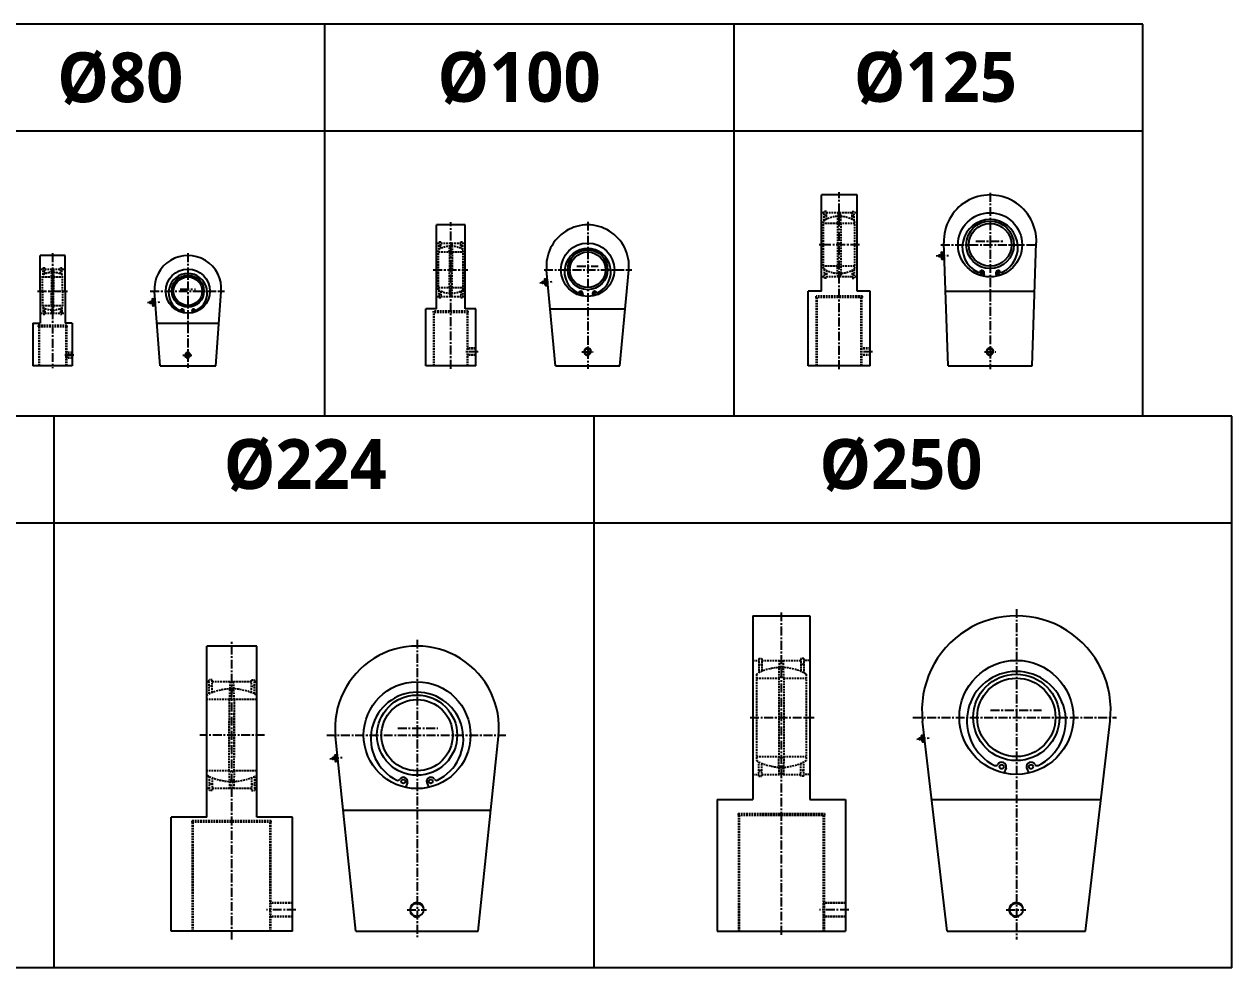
# Model space of a CAD drawing. Extents: x -1 to 3375, y 0 to 1547.
# Drawn here: x 1680 to 3375, y 0 to 1324 of the extents above; entities that cross this region are included whole.
import ezdxf

# ---------------------------------------------------------------- set-up
doc = ezdxf.new("R2010")
doc.units = 0
doc.header["$LTSCALE"] = 5
doc.header["$MEASUREMENT"] = 0
doc.linetypes.add('CENTERX2', pattern=[4, 2.5, -0.5, 0.5, -0.5])
doc.linetypes.add('HIDDENX2', pattern=[0.75, 0.5, -0.25])
doc.layers.get('0').update_dxf_attribs({"linetype": 'CONTINUOUS'})
for name, color, linetype in [('CEN', 1, 'CENTERX2'), ('HID', 2, 'HIDDENX2'), ('ML', 3, 'CONTINUOUS')]:
    doc.layers.add(name, color=color, linetype=linetype)
doc.styles.add('문자', font='romans.shx')

msp = doc.modelspace()

# ---------------------------------------------------------------- linework, layer by layer
for p, q in [((3250, 1324), (-1.2, 1324)), ((2102, 774), (2102, 1324)), ((2676, 1324), (2676, 774)), ((3250, 774), (3250, 1324)), ((3250, 1174), (0, 1174)), ((3375.1, 774), (0, 774)), ((1722, 0), (1722, 774)), ((2479.7, 0), (2479.7, 774)), ((3375.1, 0), (3375.1, 774)), ((3375.1, 624), (-0.3, 624)), ((3375.1, 0), (0, 0))]:
    msp.add_line(p, q)
for centre, radius, start, end in [((2470.8, 864.4), 5, 17.0206, 292.0666), ((3035.7, 864.4), 5, 17.0206, 292.0666), ((1909.6, 859.4), 4, 20.1536, 289.208), ((2231.3, 81.4), 10, 17.3753, 289.8518), ((3072.6, 81.4), 10, 17.3753, 289.8518)]:
    msp.add_arc(centre, radius, start, end)
at = {"layer": 'CEN'}
for p, q in [((2823.9, 840), (2823.9, 1088.1)), ((3035.7, 1087.4), (3035.7, 839.9)), ((2278.7, 840.5), (2278.7, 1046.2)), ((2470.8, 1046.8), (2470.8, 840.2)), ((3015.9, 1019.4), (3054, 1019.4)), ((1719.6, 1002.6), (1719.6, 841.2)), ((1909.6, 1002.8), (1909.7, 841.7)), ((2852.3, 1014.4), (2795.8, 1014.4)), ((2966.7, 1014.4), (3101.9, 1014.4)), ((2455.6, 984.4), (2485.6, 984.4)), ((2960.2, 998.9), (2977.5, 999.5)), ((2254.1, 979.4), (2302.6, 979.4)), ((2409.5, 979.4), (2532.7, 979.4)), ((1898.7, 952.4), (1920.2, 952.4)), ((2403.5, 961.3), (2420.8, 962.8)), ((1698.5, 949.4), (1740.6, 949.4)), ((1852.7, 933.3), (1870, 934.3)), ((1856.7, 949.4), (1961.1, 949.4)), ((1749.5, 859.4), (1737, 859.4)), ((1902.6, 859.4), (1916.6, 859.4)), ((2317.1, 864.4), (2299.6, 864.4)), ((2462.8, 864.4), (2478.7, 864.4)), ((2870.7, 864.4), (2853.3, 864.4)), ((3027.7, 864.4), (3043.6, 864.4)), ((2742.6, 498.7), (2742.6, 44.2)), ((3072.6, 503.4), (3072.6, 39.6)), ((2231.3, 460.4), (2231.3, 41.2)), ((1971.2, 39.8), (1971.2, 457.4)), ((3036.5, 361.4), (3107.9, 361.4)), ((2698.7, 351.4), (2788.9, 351.4)), ((2927.5, 351.4), (3213.3, 351.4)), ((2017, 326.4), (1926.3, 326.4)), ((2017, 326.4), (1926.3, 326.4)), ((2104.5, 326.4), (2355.8, 326.4)), ((2204.2, 336.4), (2260.4, 336.4)), ((2932.7, 320.9), (2950, 322.7)), ((2109, 293.4), (2126.2, 295.3)), ((2061.2, 81.4), (2020, 81.4)), ((2217.2, 81.4), (2244.7, 81.4)), ((2837.6, 81.4), (2796.4, 81.4)), ((2837.6, 81.4), (2796.4, 81.4)), ((3058.4, 81.4), (3085.9, 81.4))]:
    msp.add_line(p, q, dxfattribs=at)
at = {"layer": 'HID'}
for p, q in [((2802.7, 1059.4), (2798.9, 1059.4)), ((2802.7, 1048.3), (2802.7, 1061.1)), ((2805.9, 1061.1), (2802.7, 1061.1)), ((2805.9, 1055.6), (2802.7, 1055.6)), ((2805.9, 1050.1), (2805.9, 1061.1)), ((2841.9, 1059.4), (2805.9, 1059.4)), ((2821.9, 1059.4), (2821.4, 1044.4)), ((2826.4, 1044.4), (2825.9, 1059.4)), ((2841.9, 1050.1), (2841.9, 1061.1)), ((2841.9, 1061.1), (2845.1, 1061.1)), ((2841.9, 1055.6), (2845.1, 1055.6)), ((2845.1, 1048.3), (2845.1, 1061.1)), ((2848.9, 1059.4), (2845.1, 1059.4)), ((2801.9, 981), (2801.9, 1047.8)), ((2821.4, 1044.4), (2801.9, 1044.4)), ((2821.4, 1044.4), (2821.4, 984.4)), ((2826.4, 1044.4), (2826.4, 984.4)), ((2845.9, 1044.4), (2826.4, 1044.4)), ((2845.9, 981), (2845.9, 1047.8)), ((2262, 1018.4), (2264.7, 1018.4)), ((2262, 1007.8), (2262, 1018.4)), ((2264.7, 1009.2), (2264.7, 1018.4)), ((2292.7, 1009.2), (2292.7, 1018.4)), ((2292.7, 1018.4), (2295.4, 1018.4)), ((2295.4, 1007.8), (2295.4, 1018.4)), ((2258.7, 1016.9), (2262, 1016.9)), ((2261.2, 951.4), (2261.2, 1007.3)), ((2261.2, 1004.4), (2276.7, 1004.4)), ((2262, 1013.4), (2264.7, 1013.4)), ((2264.7, 1016.9), (2292.7, 1016.9)), ((2276.7, 1004.4), (2277.2, 1016.9)), ((2276.7, 1004.4), (2276.7, 979.4)), ((2280.2, 1016.9), (2280.7, 1004.4)), ((2280.7, 1004.4), (2280.7, 979.4)), ((2280.7, 1004.4), (2296.2, 1004.4)), ((2292.7, 1013.4), (2295.4, 1013.4)), ((2295.4, 1016.9), (2298.7, 1016.9)), ((2296.2, 951.4), (2296.2, 1007.3)), ((2821.4, 984.4), (2801.9, 984.4)), ((2821.9, 969.4), (2821.4, 984.4)), ((2826.4, 984.4), (2825.9, 969.4)), ((2845.9, 984.4), (2826.4, 984.4)), ((1702.1, 980.4), (1706.4, 980.4)), ((1705.6, 949.4), (1705.6, 971.9)), ((1705.6, 969.4), (1718.1, 969.4)), ((1705.6, 969.4), (1718.1, 969.4)), ((1706.4, 972.3), (1706.4, 981.9)), ((1706.4, 981.9), (1708.6, 981.9)), ((1706.4, 981.9), (1708.6, 981.9)), ((1706.4, 977.5), (1708.6, 977.5)), ((1708.6, 973.5), (1708.6, 981.9)), ((1708.6, 980.4), (1730.6, 980.4)), ((1718.1, 969.4), (1718.6, 980.4)), ((1718.1, 969.4), (1718.1, 949.4)), ((1720.6, 980.4), (1721.1, 969.4)), ((1721.1, 969.4), (1721.1, 949.4)), ((1721.1, 969.4), (1733.6, 969.4)), ((1721.1, 969.4), (1733.6, 969.4)), ((1730.6, 973.5), (1730.6, 981.9)), ((1730.6, 981.9), (1732.8, 981.9)), ((1730.6, 981.9), (1732.8, 981.9)), ((1730.6, 977.5), (1732.8, 977.5)), ((1732.8, 972.3), (1732.8, 981.9)), ((1732.8, 980.4), (1737.1, 980.4)), ((1733.6, 949.4), (1733.6, 971.9)), ((2276.7, 954.4), (2276.7, 979.4)), ((2280.7, 954.4), (2280.7, 979.4)), ((2802.7, 969.4), (2798.9, 969.4)), ((2802.7, 980.4), (2802.7, 967.6)), ((2805.9, 973.1), (2802.7, 973.1)), ((2805.9, 967.6), (2802.7, 967.6)), ((2805.9, 978.6), (2805.9, 967.6)), ((2841.9, 969.4), (2805.9, 969.4)), ((2841.9, 978.6), (2841.9, 967.6)), ((2841.9, 973.1), (2845.1, 973.1)), ((2841.9, 967.6), (2845.1, 967.6)), ((2845.1, 980.4), (2845.1, 967.6)), ((2848.9, 969.4), (2845.1, 969.4)), ((2261.2, 954.4), (2276.7, 954.4)), ((2262, 950.9), (2262, 940.4)), ((2264.7, 949.5), (2264.7, 940.4)), ((2276.7, 954.4), (2277.2, 941.9)), ((2280.2, 941.9), (2280.7, 954.4)), ((2280.7, 954.4), (2296.2, 954.4)), ((2292.7, 949.5), (2292.7, 940.4)), ((2295.4, 950.9), (2295.4, 940.4)), ((1705.6, 949.4), (1705.6, 926.9)), ((1718.1, 929.4), (1718.1, 949.4)), ((1721.1, 929.4), (1721.1, 949.4)), ((1733.6, 949.4), (1733.6, 926.9)), ((2258.7, 941.9), (2262, 941.9)), ((2262, 945.4), (2264.7, 945.4)), ((2262, 940.4), (2264.7, 940.4)), ((2264.7, 941.9), (2292.7, 941.9)), ((2292.7, 945.4), (2295.4, 945.4)), ((2292.7, 940.4), (2295.4, 940.4)), ((2295.4, 941.9), (2298.7, 941.9)), ((2856.4, 942.4), (2791.4, 942.4)), ((2791.4, 940.4), (2791.4, 942.4)), ((2856.4, 940.4), (2791.4, 940.4)), ((2791.9, 844.4), (2791.9, 940.4)), ((2792.9, 844.4), (2792.9, 940.4)), ((2854.9, 844.4), (2854.9, 940.4)), ((2855.9, 844.4), (2855.9, 940.4)), ((2856.4, 940.4), (2856.4, 942.4)), ((1702.1, 918.4), (1706.4, 918.4)), ((1705.6, 929.4), (1718.1, 929.4)), ((1705.6, 929.4), (1718.1, 929.4)), ((1706.4, 926.4), (1706.4, 916.9)), ((1706.4, 921.2), (1708.6, 921.2)), ((1706.4, 916.9), (1708.6, 916.9)), ((1706.4, 916.9), (1708.6, 916.9)), ((1708.6, 925.3), (1708.6, 916.9)), ((1708.6, 918.4), (1730.6, 918.4)), ((1718.1, 929.4), (1718.6, 918.4)), ((1720.6, 918.4), (1721.1, 929.4)), ((1721.1, 929.4), (1733.6, 929.4)), ((1721.1, 929.4), (1733.6, 929.4)), ((1730.6, 925.3), (1730.6, 916.9)), ((1730.6, 921.2), (1732.8, 921.2)), ((1730.6, 916.9), (1732.8, 916.9)), ((1730.6, 916.9), (1732.8, 916.9)), ((1732.8, 926.4), (1732.8, 916.9)), ((1732.8, 918.4), (1737.1, 918.4)), ((2303.2, 921.4), (2254.2, 921.4)), ((2254.2, 919.4), (2254.2, 921.4)), ((2303.2, 919.4), (2254.2, 919.4)), ((2254.7, 844.4), (2254.7, 919.4)), ((2255.5, 844.4), (2255.5, 919.4)), ((2302, 844.4), (2302, 919.4)), ((2302.7, 844.4), (2302.7, 919.4)), ((2303.2, 919.4), (2303.2, 921.4)), ((1739.6, 901.4), (1699.6, 901.4)), ((1699.6, 901.4), (1699.6, 899.4)), ((1739.6, 899.4), (1699.6, 899.4)), ((1700.1, 899.4), (1700.1, 844.4)), ((1700.8, 899.4), (1700.8, 844.4)), ((1738.3, 899.4), (1738.3, 844.4)), ((1739.1, 899.4), (1739.1, 844.4)), ((1739.6, 901.4), (1739.6, 899.4)), ((2313.7, 869.4), (2302, 869.4)), ((2313.7, 868.6), (2302, 868.6)), ((2867.4, 869.4), (2855.6, 869.4)), ((2867.4, 868.6), (2855.6, 868.6)), ((1747.1, 863.4), (1738.3, 863.4)), ((1747.1, 862.6), (1738.3, 862.6)), ((1747.1, 856.1), (1738.3, 856.1)), ((1747.1, 855.4), (1738.3, 855.4)), ((2313.7, 860.1), (2302, 860.1)), ((2313.7, 859.4), (2302, 859.4)), ((2867.4, 860.1), (2855.6, 860.1)), ((2867.4, 859.4), (2855.6, 859.4)), ((2702.6, 431.4), (2710.9, 431.4)), ((2710.9, 433.9), (2710.9, 413.8)), ((2710.9, 433.9), (2715.1, 433.9)), ((2710.9, 425.8), (2715.1, 425.8)), ((2715.1, 433.9), (2715.1, 415.8)), ((2715.1, 431.4), (2770.1, 431.4)), ((2739.6, 431.4), (2739.1, 406.4)), ((2746.1, 406.4), (2745.6, 431.4)), ((2770.1, 433.9), (2770.1, 415.8)), ((2774.3, 433.9), (2770.1, 433.9)), ((2774.3, 425.8), (2770.1, 425.8)), ((2774.3, 433.9), (2774.3, 413.8)), ((2782.6, 431.4), (2774.3, 431.4)), ((2707.6, 412), (2707.6, 290.8)), ((2777.6, 412), (2777.6, 290.8)), ((1939.5, 401.4), (1936.2, 401.4)), ((1943.7, 403.9), (1939.5, 403.9)), ((1939.5, 384.4), (1939.5, 403.9)), ((1943.7, 395.4), (1939.5, 395.4)), ((1943.7, 386.2), (1943.7, 403.9)), ((1998.7, 401.4), (1943.7, 401.4)), ((1968.7, 401.4), (1967.7, 376.4)), ((1974.7, 376.4), (1973.7, 401.4)), ((1998.7, 386.2), (1998.7, 403.9)), ((1998.7, 403.9), (2002.9, 403.9)), ((1998.7, 395.4), (2002.9, 395.4)), ((2002.9, 384.4), (2002.9, 403.9)), ((2006.2, 401.4), (2002.9, 401.4)), ((2002.9, 401.4), (2006.2, 401.4)), ((2707.6, 406.4), (2739.1, 406.4)), ((2739.1, 406.4), (2739.1, 296.4)), ((2746.1, 406.4), (2746.1, 296.4)), ((2746.1, 406.4), (2777.6, 406.4)), ((1967.7, 376.4), (1936.2, 376.4)), ((1967.7, 376.4), (1967.7, 306.4)), ((2006.2, 376.4), (1974.7, 376.4)), ((1974.7, 376.4), (1974.7, 295)), ((1974.7, 276.4), (1974.7, 357.8)), ((1967.7, 276.4), (1967.7, 346.5)), ((2707.6, 296.4), (2739.1, 296.4)), ((2710.9, 268.9), (2710.9, 289)), ((2739.6, 271.4), (2739.1, 296.4)), ((2746.1, 296.4), (2745.6, 271.4)), ((2746.1, 296.4), (2777.6, 296.4)), ((2774.3, 268.9), (2774.3, 289)), ((1967.7, 276.4), (1936.2, 276.4)), ((1968.7, 251.4), (1967.7, 276.4)), ((1974.7, 276.4), (1973.7, 251.4)), ((2006.2, 276.4), (1974.7, 276.4)), ((2702.6, 271.4), (2710.9, 271.4)), ((2710.9, 277), (2715.1, 277)), ((2715.1, 268.9), (2715.1, 287.1)), ((2715.1, 271.4), (2770.1, 271.4)), ((2770.1, 268.9), (2770.1, 287.1)), ((2774.3, 277), (2770.1, 277)), ((2782.6, 271.4), (2774.3, 271.4)), ((1939.5, 268.5), (1939.5, 248.9)), ((1943.7, 257.5), (1939.5, 257.5)), ((1943.7, 266.7), (1943.7, 248.9)), ((1998.7, 266.7), (1998.7, 248.9)), ((1998.7, 257.5), (2002.9, 257.5)), ((2002.9, 268.5), (2002.9, 248.9)), ((2710.9, 268.9), (2715.1, 268.9)), ((2774.3, 268.9), (2770.1, 268.9)), ((1939.5, 251.4), (1936.2, 251.4)), ((1943.7, 248.9), (1939.5, 248.9)), ((1998.7, 251.4), (1943.7, 251.4)), ((1998.7, 248.9), (2002.9, 248.9)), ((2006.2, 251.4), (2002.9, 251.4)), ((2002.9, 251.4), (2006.2, 251.4)), ((2026.7, 206.4), (1915.7, 206.4)), ((1915.7, 204.4), (1915.7, 206.4)), ((2026.7, 204.4), (1915.7, 204.4)), ((1916.2, 51.4), (1916.2, 204.4)), ((1917.2, 51.4), (1917.2, 204.4)), ((2025.2, 51.4), (2025.2, 204.4)), ((2026.2, 51.4), (2026.2, 204.4)), ((2026.7, 204.4), (2026.7, 206.4)), ((2682.1, 216.4), (2803.1, 216.4)), ((2682.1, 216.4), (2682.1, 214.4)), ((2682.1, 214.4), (2803.1, 214.4)), ((2682.6, 214.4), (2682.6, 51.4)), ((2683.6, 214.4), (2683.6, 51.4)), ((2801.6, 214.4), (2801.6, 51.4)), ((2802.6, 214.4), (2802.6, 51.4)), ((2803.1, 216.4), (2803.1, 214.4)), ((2056.2, 91.4), (2025.2, 91.4)), ((2056.2, 90.7), (2025.2, 90.7)), ((2832.6, 91.4), (2801.6, 91.4)), ((2832.6, 91.4), (2801.6, 91.4)), ((2832.6, 90.7), (2801.6, 90.7)), ((2832.6, 90.7), (2801.6, 90.7)), ((2056.2, 72.2), (2025.2, 72.2)), ((2056.2, 71.4), (2025.2, 71.4)), ((2832.6, 72.2), (2801.6, 72.2)), ((2832.6, 72.2), (2801.6, 72.2)), ((2832.6, 71.4), (2801.6, 71.4)), ((2832.6, 71.4), (2801.6, 71.4))]:
    msp.add_line(p, q, dxfattribs=at)
for centre, radius, start, end in [((2823.9, 1014.4), 40, 56.633, 123.367), ((2823.9, 1050.3), 4.58, 61.7482, 118.2518), ((2823.9, 1058.3), 4.58, 241.7482, 298.2518), ((2823.9, 1062.1), 3.41, 234.0773, 305.9227), ((2823.9, 1041.4), 3.85, 49.4443, 130.5557), ((2278.7, 979.4), 33, 57.9741, 122.0259), ((2278.7, 1001.6), 3.39, 53.8699, 126.1301), ((2278.7, 1010.1), 2.79, 52.9485, 127.0515), ((2278.7, 1014.5), 2.79, 232.9485, 307.0515), ((2278.7, 1018.8), 2.46, 232.5082, 307.4918), ((2823.9, 987.3), 3.85, 229.4443, 310.5557), ((1719.6, 949.4), 26.5, 58.1092, 121.8908), ((1719.6, 967.2), 2.62, 55.0593, 124.9407), ((1719.6, 973.8), 2.4, 59.7896, 120.2104), ((1719.6, 978.4), 2.82, 244.7305, 295.2695), ((1719.6, 981.3), 1.4, 224.4096, 315.5904), ((2823.9, 1014.4), 40, 236.633, 303.367), ((2823.9, 970.4), 4.58, 61.7482, 118.2518), ((2823.9, 978.5), 4.58, 241.7482, 298.2518), ((2823.9, 966.6), 3.41, 54.0773, 125.9227), ((2278.7, 979.4), 33, 237.9741, 302.0259), ((2278.7, 957.1), 3.39, 233.8699, 306.1301), ((2278.7, 944.2), 2.79, 52.9485, 127.0515), ((2278.7, 948.6), 2.79, 232.9485, 307.0515), ((2278.7, 939.9), 2.46, 52.5082, 127.4918), ((1719.6, 949.4), 26.5, 238.1092, 301.8908), ((1719.6, 931.5), 2.62, 235.0593, 304.9407), ((1719.6, 920.3), 2.82, 64.7305, 115.2695), ((1719.6, 925), 2.4, 239.7896, 300.2104), ((1719.6, 917.4), 1.4, 44.4096, 135.5904), ((2742.6, 434.7), 4.44, 227.4506, 312.5494), ((2742.6, 351.4), 70, 60, 120), ((2742.6, 402.8), 5.04, 45.9991, 134.0009), ((2742.6, 418), 4.66, 46.5568, 133.4432), ((2742.6, 424.7), 4.66, 226.5568, 313.4432), ((1971.2, 316.9), 74.5, 61.989, 118.011), ((1971.2, 389), 3.76, 39.4908, 140.5092), ((1971.2, 393.8), 3.76, 219.4908, 320.5092), ((1971.2, 403.2), 3.04, 214.6312, 325.3688), ((1971.2, 372.5), 5.23, 47.959, 132.041), ((2742.6, 351.4), 70, 240, 300), ((2742.6, 300), 5.04, 225.9991, 314.0009), ((1971.2, 280.3), 5.23, 227.959, 312.041), ((2742.6, 278.1), 4.66, 46.5568, 133.4432), ((2742.6, 284.9), 4.66, 226.5568, 313.4432), ((2742.6, 268.2), 4.44, 47.4506, 132.5494), ((1971.2, 335.9), 74.5, 241.989, 298.011), ((1971.2, 259.1), 3.76, 39.4908, 140.5092), ((1971.2, 263.9), 3.76, 219.4908, 320.5092), ((1971.2, 249.7), 3.04, 34.6312, 145.3688)]:
    msp.add_arc(centre, radius, start, end, dxfattribs=at)
at = {"layer": 'ML'}
for p, q in [((2798.9, 949.4), (2798.9, 1084.4)), ((2848.9, 1084.4), (2798.9, 1084.4)), ((2848.9, 949.4), (2848.9, 1084.4)), ((2258.7, 924.4), (2258.7, 1042.4)), ((2298.7, 1042.4), (2258.7, 1042.4)), ((2298.7, 924.4), (2298.7, 1042.4)), ((2967, 1002.7), (2967.3, 995.5)), ((2967.8, 1004), (2971.1, 1004.1)), ((2967.9, 1001.6), (2971.2, 1001.7)), ((2976.7, 844.4), (2970.7, 1017.1)), ((3094.7, 844.4), (3100.6, 1017.1)), ((1702.1, 949.4), (1702.1, 999.4)), ((1737.1, 999.4), (1702.1, 999.4)), ((1737.1, 949.4), (1737.1, 999.4)), ((2968, 996.8), (2971.4, 996.9)), ((2968.1, 994.4), (2971.5, 994.5)), ((2410.8, 966.7), (2414.2, 967)), ((2425.8, 844.4), (2413, 978.9)), ((2515.8, 844.4), (2528.5, 978.9)), ((3027.6, 973.9), (3026.1, 970.4)), ((3043.8, 973.9), (3045.2, 970.4)), ((2410.1, 965.5), (2410.8, 958.3)), ((2411, 964.3), (2414.4, 964.6)), ((2411.4, 959.6), (2414.9, 959.9)), ((2411.7, 957.2), (2415.1, 957.5)), ((1702.1, 949.4), (1702.1, 904.4)), ((1737.1, 949.4), (1737.1, 904.4)), ((1859.4, 937.3), (1859.8, 930.1)), ((1860.2, 938.5), (1863.5, 938.7)), ((1860.3, 936.1), (1863.7, 936.3)), ((1870.6, 844.4), (1862.7, 948.8)), ((1948.6, 844.4), (1956.4, 948.8)), ((2464, 945.5), (2462.9, 942.9)), ((2477.6, 945.5), (2478.6, 942.9)), ((2780.4, 844.4), (2780.4, 949.4)), ((2798.9, 949.4), (2780.4, 949.4)), ((2867.4, 949.4), (2848.9, 949.4)), ((2867.4, 844.4), (2867.4, 949.4)), ((2973, 949.4), (3098.4, 949.4)), ((1860.6, 931.3), (1864, 931.5)), ((1860.7, 928.9), (1864.1, 929.1)), ((1903.9, 921.3), (1903.1, 919.2)), ((1915.2, 921.3), (1916.1, 919.2)), ((2243.7, 844.4), (2243.7, 924.4)), ((2258.7, 924.4), (2243.7, 924.4)), ((2313.7, 924.4), (2298.7, 924.4)), ((2313.7, 844.4), (2313.7, 924.4)), ((2418.2, 924.4), (2523.4, 924.4)), ((1692.1, 904.4), (1692.1, 844.4)), ((1692.1, 904.4), (1702.1, 904.4)), ((1747.1, 904.4), (1737.1, 904.4)), ((1747.1, 904.4), (1747.1, 844.4)), ((1866.1, 904.4), (1953.1, 904.4)), ((1747.1, 863.4), (1747.1, 855.4)), ((1747.1, 844.4), (1692.1, 844.4)), ((1870.6, 844.4), (1948.6, 844.4)), ((2313.7, 844.4), (2243.7, 844.4)), ((2425.8, 844.4), (2515.8, 844.4)), ((2867.4, 844.4), (2780.4, 844.4)), ((2976.7, 844.4), (3094.7, 844.4)), ((2702.6, 493.9), (2702.6, 236.4)), ((2702.6, 493.9), (2782.6, 493.9)), ((2782.6, 493.9), (2782.6, 236.4)), ((2006.2, 451.4), (1936.2, 451.4)), ((1936.2, 211.4), (1936.2, 451.4)), ((2006.2, 211.4), (2006.2, 451.4)), ((2975.6, 51.4), (2941, 346)), ((3169.6, 51.4), (3204.2, 346)), ((2145.3, 51.4), (2116.9, 324.5)), ((2317.3, 51.4), (2345.7, 324.5)), ((2939.2, 325.2), (2940, 318)), ((2939.9, 326.5), (2943.2, 326.8)), ((2940.1, 324.1), (2943.4, 324.4)), ((2940.7, 319.3), (2944.1, 319.7)), ((2940.9, 316.9), (2944.3, 317.3)), ((2115.5, 297.7), (2116.2, 290.6)), ((2116.1, 299), (2119.5, 299.4)), ((2116.4, 296.6), (2119.7, 297)), ((2116.9, 291.8), (2120.3, 292.2)), ((2117.2, 289.4), (2120.6, 289.8)), ((3058.1, 280.5), (3055.2, 273.3)), ((3087, 280.5), (3090, 273.3)), ((2217.8, 260), (2215, 253.2)), ((2244.9, 260), (2247.6, 253.2)), ((2127.6, 221.4), (2335, 221.4)), ((2652.6, 236.4), (2652.6, 51.4)), ((2652.6, 236.4), (2702.6, 236.4)), ((2782.6, 236.4), (2832.6, 236.4)), ((2832.6, 236.4), (2832.6, 51.4)), ((2953.8, 236.4), (3191.3, 236.4)), ((1886.2, 51.4), (1886.2, 211.4)), ((1936.2, 211.4), (1886.2, 211.4)), ((2056.2, 211.4), (2006.2, 211.4)), ((2056.2, 51.4), (2056.2, 211.4)), ((2056.2, 51.4), (1886.2, 51.4)), ((2145.3, 51.4), (2317.3, 51.4)), ((2652.6, 51.4), (2832.6, 51.4)), ((2975.6, 51.4), (3169.6, 51.4))]:
    msp.add_line(p, q, dxfattribs=at)
for points in [[(2965.3, 999.6), (2965.3, 999.6), (2965.3, 999.6), (2965.4, 999.6), (2965.5, 999.6), (2965.6, 999.5), (2965.6, 999.5), (2965.7, 999.6), (2965.8, 999.6), (2965.9, 999.6), (2966, 999.6), (2966, 999.7), (2966.1, 999.8), (2966.2, 999.8), (2966.3, 999.9), (2966.3, 1000), (2966.4, 1000.1), (2966.5, 1000.1), (2966.6, 1000.2), (2966.6, 1000.3), (2966.7, 1000.5), (2966.8, 1000.7), (2966.9, 1000.9), (2967, 1001.2), (2967.1, 1001.5)], [(2967.2, 996.7), (2967.1, 997.1), (2967, 997.3), (2966.9, 997.6), (2966.8, 997.7), (2966.7, 997.9), (2966.6, 998), (2966.5, 998.1), (2966.5, 998.1), (2966.4, 998.2), (2966.3, 998.3), (2966.2, 998.3), (2966.2, 998.4), (2966.1, 998.5), (2966, 998.5), (2965.9, 998.5), (2965.9, 998.6), (2965.8, 998.6), (2965.7, 998.6), (2965.6, 998.6), (2965.5, 998.6), (2965.4, 998.6), (2965.4, 998.5), (2965.3, 998.5), (2965.3, 998.5)], [(2408.5, 962.2), (2408.6, 962.2), (2408.6, 962.2), (2408.7, 962.2), (2408.8, 962.2), (2408.8, 962.2), (2408.9, 962.2), (2409, 962.2), (2409.1, 962.2), (2409.2, 962.3), (2409.2, 962.3), (2409.3, 962.4), (2409.4, 962.4), (2409.4, 962.5), (2409.5, 962.6), (2409.6, 962.7), (2409.6, 962.8), (2409.7, 962.8), (2409.8, 962.9), (2409.9, 963.1), (2409.9, 963.2), (2410, 963.4), (2410.1, 963.6), (2410.2, 963.9), (2410.2, 964.3)], [(2410.6, 959.5), (2410.5, 959.8), (2410.4, 960.1), (2410.3, 960.3), (2410.2, 960.5), (2410.1, 960.6), (2410, 960.7), (2409.9, 960.8), (2409.8, 960.8), (2409.7, 960.9), (2409.7, 961), (2409.6, 961), (2409.5, 961.1), (2409.4, 961.1), (2409.3, 961.2), (2409.3, 961.2), (2409.2, 961.2), (2409.1, 961.2), (2409, 961.2), (2408.9, 961.2), (2408.8, 961.2), (2408.8, 961.2), (2408.7, 961.2), (2408.7, 961.2), (2408.6, 961.2)], [(1857.8, 934.1), (1857.8, 934.1), (1857.8, 934.1), (1857.9, 934.1), (1858, 934.1), (1858, 934.1), (1858.1, 934.1), (1858.2, 934.1), (1858.3, 934.1), (1858.4, 934.1), (1858.5, 934.2), (1858.5, 934.2), (1858.6, 934.3), (1858.7, 934.4), (1858.7, 934.4), (1858.8, 934.5), (1858.9, 934.6), (1859, 934.7), (1859, 934.8), (1859.1, 934.9), (1859.2, 935.1), (1859.3, 935.2), (1859.3, 935.5), (1859.4, 935.7), (1859.5, 936.1)], [(1859.8, 931.3), (1859.6, 931.6), (1859.5, 931.9), (1859.4, 932.1), (1859.3, 932.3), (1859.2, 932.4), (1859.2, 932.5), (1859.1, 932.6), (1859, 932.7), (1858.9, 932.8), (1858.8, 932.8), (1858.7, 932.9), (1858.7, 932.9), (1858.6, 933), (1858.5, 933), (1858.4, 933.1), (1858.4, 933.1), (1858.3, 933.1), (1858.2, 933.1), (1858.1, 933.1), (1858, 933.1), (1858, 933.1), (1857.9, 933.1), (1857.9, 933.1), (1857.8, 933.1)], [(2937.7, 321.9), (2937.7, 321.9), (2937.8, 321.9), (2937.8, 321.9), (2937.9, 321.9), (2938, 321.9), (2938.1, 321.9), (2938.2, 321.9), (2938.2, 321.9), (2938.3, 322), (2938.4, 322), (2938.5, 322.1), (2938.5, 322.2), (2938.6, 322.2), (2938.7, 322.3), (2938.7, 322.4), (2938.8, 322.5), (2938.9, 322.6), (2938.9, 322.7), (2939, 322.8), (2939.1, 322.9), (2939.2, 323.1), (2939.2, 323.4), (2939.3, 323.6), (2939.3, 324)], [(2939.9, 319.2), (2939.7, 319.5), (2939.6, 319.8), (2939.5, 320), (2939.4, 320.2), (2939.3, 320.3), (2939.2, 320.4), (2939.1, 320.5), (2939, 320.6), (2938.9, 320.6), (2938.8, 320.7), (2938.8, 320.8), (2938.7, 320.8), (2938.6, 320.9), (2938.5, 320.9), (2938.4, 320.9), (2938.4, 320.9), (2938.3, 320.9), (2938.2, 320.9), (2938.1, 320.9), (2938, 320.9), (2938, 320.9), (2937.9, 320.9), (2937.9, 320.9), (2937.8, 320.9)], [(2114, 294.5), (2114, 294.5), (2114, 294.5), (2114.1, 294.4), (2114.2, 294.4), (2114.3, 294.4), (2114.3, 294.4), (2114.4, 294.5), (2114.5, 294.5), (2114.6, 294.5), (2114.7, 294.6), (2114.7, 294.6), (2114.8, 294.7), (2114.9, 294.8), (2114.9, 294.8), (2115, 294.9), (2115.1, 295), (2115.1, 295.1), (2115.2, 295.2), (2115.3, 295.3), (2115.3, 295.5), (2115.4, 295.6), (2115.5, 295.9), (2115.5, 296.2), (2115.6, 296.5)], [(2116.1, 291.7), (2116, 292.1), (2115.9, 292.3), (2115.8, 292.6), (2115.6, 292.7), (2115.5, 292.9), (2115.4, 292.9), (2115.4, 293), (2115.3, 293.1), (2115.2, 293.2), (2115.1, 293.2), (2115, 293.3), (2114.9, 293.3), (2114.9, 293.4), (2114.8, 293.4), (2114.7, 293.5), (2114.6, 293.5), (2114.5, 293.5), (2114.4, 293.5), (2114.4, 293.5), (2114.3, 293.5), (2114.2, 293.4), (2114.2, 293.4), (2114.1, 293.4), (2114.1, 293.4)]]:
    msp.add_lwpolyline(points, dxfattribs=at)
for points in [[(2965.4, 999), (2965.4, 999.1), (2965.4, 999.2), (2965.4, 999.2), (2965.4, 999.3), (2965.4, 999.4), (2965.3, 999.4), (2965.3, 999.5), (2965.3, 999.6), (2965.3, 999.6), (2965.2, 999.7), (2965.2, 999.8), (2965.1, 999.8), (2965.1, 999.9), (2965, 999.9), (2965, 1000), (2964.9, 1000), (2964.9, 1000), (2964.8, 1000), (2964.8, 1000.1), (2964.7, 1000.1), (2964.7, 1000.1), (2964.6, 1000.1), (2964.5, 1000.1), (2964.5, 1000.1), (2964.4, 1000.1), (2964.3, 1000), (2964.2, 1000), (2964.2, 1000), (2964.1, 1000), (2964, 999.9), (2963.9, 999.9), (2963.8, 999.8), (2963.8, 999.8), (2963.7, 999.7), (2963.7, 999.7), (2963.6, 999.6), (2963.5, 999.6), (2963.5, 999.5), (2963.4, 999.5), (2963.4, 999.4), (2963.4, 999.4), (2963.3, 999.3), (2963.3, 999.3), (2963.3, 999.2), (2963.2, 999.2), (2963.2, 999.1), (2963.2, 999), (2963.2, 999), (2963.2, 998.9), (2963.2, 998.9), (2963.3, 998.8), (2963.3, 998.8), (2963.3, 998.7), (2963.3, 998.7), (2963.4, 998.6), (2963.4, 998.6), (2963.5, 998.5), (2963.5, 998.5), (2963.6, 998.4), (2963.6, 998.4), (2963.7, 998.3), (2963.8, 998.3), (2963.8, 998.2), (2963.9, 998.2), (2964, 998.2), (2964.1, 998.1), (2964.1, 998.1), (2964.2, 998.1), (2964.3, 998), (2964.4, 998), (2964.5, 998), (2964.5, 998), (2964.6, 998), (2964.7, 998), (2964.7, 998), (2964.8, 998), (2964.9, 998), (2964.9, 998.1), (2965, 998.1), (2965, 998.1), (2965.1, 998.2), (2965.1, 998.2), (2965.1, 998.3), (2965.2, 998.3), (2965.2, 998.4), (2965.3, 998.4), (2965.3, 998.5), (2965.3, 998.5), (2965.3, 998.6), (2965.4, 998.7), (2965.4, 998.7), (2965.4, 998.8), (2965.4, 998.9), (2965.4, 998.9), (2965.4, 999)], [(2408.7, 961.7), (2408.7, 961.8), (2408.7, 961.8), (2408.7, 961.9), (2408.7, 962), (2408.6, 962), (2408.6, 962.1), (2408.6, 962.2), (2408.6, 962.2), (2408.5, 962.3), (2408.5, 962.3), (2408.4, 962.4), (2408.4, 962.4), (2408.3, 962.5), (2408.3, 962.5), (2408.3, 962.6), (2408.2, 962.6), (2408.1, 962.6), (2408.1, 962.7), (2408, 962.7), (2408, 962.7), (2407.9, 962.7), (2407.9, 962.7), (2407.8, 962.7), (2407.7, 962.7), (2407.6, 962.7), (2407.6, 962.6), (2407.5, 962.6), (2407.4, 962.6), (2407.3, 962.5), (2407.3, 962.5), (2407.2, 962.4), (2407.1, 962.4), (2407, 962.3), (2407, 962.3), (2406.9, 962.2), (2406.9, 962.2), (2406.8, 962.1), (2406.8, 962.1), (2406.7, 962), (2406.7, 962), (2406.7, 961.9), (2406.6, 961.8), (2406.6, 961.8), (2406.6, 961.7), (2406.5, 961.7), (2406.5, 961.6), (2406.5, 961.6), (2406.5, 961.5), (2406.5, 961.5), (2406.6, 961.4), (2406.6, 961.4), (2406.6, 961.3), (2406.6, 961.3), (2406.7, 961.2), (2406.7, 961.2), (2406.8, 961.1), (2406.8, 961.1), (2406.9, 961), (2406.9, 961), (2407, 960.9), (2407, 960.9), (2407.1, 960.8), (2407.2, 960.8), (2407.3, 960.8), (2407.3, 960.7), (2407.4, 960.7), (2407.5, 960.7), (2407.6, 960.6), (2407.7, 960.6), (2407.8, 960.6), (2407.8, 960.6), (2407.9, 960.6), (2408, 960.6), (2408, 960.6), (2408.1, 960.6), (2408.2, 960.6), (2408.2, 960.7), (2408.3, 960.7), (2408.3, 960.7), (2408.4, 960.7), (2408.4, 960.8), (2408.5, 960.8), (2408.5, 960.9), (2408.5, 960.9), (2408.6, 961), (2408.6, 961.1), (2408.6, 961.1), (2408.7, 961.2), (2408.7, 961.3), (2408.7, 961.3), (2408.7, 961.4), (2408.7, 961.4), (2408.7, 961.5), (2408.7, 961.6), (2408.7, 961.6)], [(1857.9, 933.6), (1857.9, 933.6), (1857.9, 933.7), (1857.9, 933.8), (1857.9, 933.8), (1857.9, 933.9), (1857.8, 934), (1857.8, 934), (1857.8, 934.1), (1857.7, 934.2), (1857.7, 934.2), (1857.7, 934.3), (1857.6, 934.3), (1857.6, 934.4), (1857.5, 934.4), (1857.5, 934.5), (1857.4, 934.5), (1857.4, 934.5), (1857.3, 934.6), (1857.3, 934.6), (1857.2, 934.6), (1857.2, 934.6), (1857.1, 934.6), (1857, 934.6), (1857, 934.6), (1856.9, 934.6), (1856.8, 934.6), (1856.7, 934.5), (1856.6, 934.5), (1856.6, 934.5), (1856.5, 934.4), (1856.4, 934.4), (1856.3, 934.3), (1856.3, 934.3), (1856.2, 934.2), (1856.1, 934.2), (1856.1, 934.1), (1856, 934.1), (1856, 934), (1855.9, 934), (1855.9, 933.9), (1855.9, 933.9), (1855.8, 933.8), (1855.8, 933.7), (1855.8, 933.7), (1855.7, 933.6), (1855.7, 933.6), (1855.7, 933.5), (1855.7, 933.5), (1855.7, 933.4), (1855.7, 933.4), (1855.8, 933.3), (1855.8, 933.3), (1855.8, 933.2), (1855.9, 933.2), (1855.9, 933.1), (1855.9, 933.1), (1856, 933), (1856, 933), (1856.1, 932.9), (1856.2, 932.9), (1856.2, 932.8), (1856.3, 932.8), (1856.3, 932.7), (1856.4, 932.7), (1856.5, 932.7), (1856.6, 932.6), (1856.7, 932.6), (1856.7, 932.6), (1856.8, 932.6), (1856.9, 932.5), (1857, 932.5), (1857.1, 932.5), (1857.1, 932.5), (1857.2, 932.5), (1857.3, 932.5), (1857.3, 932.5), (1857.4, 932.6), (1857.4, 932.6), (1857.5, 932.6), (1857.5, 932.6), (1857.6, 932.7), (1857.6, 932.7), (1857.7, 932.8), (1857.7, 932.8), (1857.7, 932.9), (1857.8, 933), (1857.8, 933), (1857.8, 933.1), (1857.9, 933.1), (1857.9, 933.2), (1857.9, 933.3), (1857.9, 933.3), (1857.9, 933.4), (1857.9, 933.4), (1857.9, 933.5)], [(2937.9, 321.4), (2937.9, 321.5), (2937.9, 321.5), (2937.9, 321.6), (2937.8, 321.7), (2937.8, 321.7), (2937.8, 321.8), (2937.8, 321.8), (2937.7, 321.9), (2937.7, 322), (2937.6, 322), (2937.6, 322.1), (2937.6, 322.1), (2937.5, 322.2), (2937.5, 322.2), (2937.4, 322.3), (2937.4, 322.3), (2937.3, 322.3), (2937.2, 322.3), (2937.2, 322.4), (2937.1, 322.4), (2937.1, 322.4), (2937, 322.4), (2936.9, 322.4), (2936.9, 322.4), (2936.8, 322.3), (2936.7, 322.3), (2936.6, 322.3), (2936.6, 322.2), (2936.5, 322.2), (2936.4, 322.2), (2936.3, 322.1), (2936.3, 322.1), (2936.2, 322), (2936.1, 322), (2936.1, 321.9), (2936, 321.9), (2936, 321.8), (2935.9, 321.7), (2935.9, 321.7), (2935.9, 321.6), (2935.8, 321.6), (2935.8, 321.5), (2935.8, 321.4), (2935.7, 321.4), (2935.7, 321.3), (2935.7, 321.3), (2935.7, 321.2), (2935.7, 321.2), (2935.7, 321.1), (2935.7, 321.1), (2935.8, 321), (2935.8, 321), (2935.8, 320.9), (2935.9, 320.9), (2935.9, 320.8), (2935.9, 320.8), (2936, 320.7), (2936, 320.7), (2936.1, 320.6), (2936.2, 320.6), (2936.2, 320.6), (2936.3, 320.5), (2936.4, 320.5), (2936.4, 320.4), (2936.5, 320.4), (2936.6, 320.4), (2936.7, 320.3), (2936.8, 320.3), (2936.9, 320.3), (2936.9, 320.3), (2937, 320.3), (2937.1, 320.3), (2937.2, 320.3), (2937.2, 320.3), (2937.3, 320.3), (2937.4, 320.3), (2937.4, 320.3), (2937.5, 320.4), (2937.5, 320.4), (2937.6, 320.4), (2937.6, 320.5), (2937.6, 320.5), (2937.7, 320.6), (2937.7, 320.6), (2937.7, 320.7), (2937.8, 320.8), (2937.8, 320.8), (2937.8, 320.9), (2937.8, 321), (2937.9, 321), (2937.9, 321.1), (2937.9, 321.1), (2937.9, 321.2), (2937.9, 321.3), (2937.9, 321.3)], [(2114.2, 293.9), (2114.1, 294), (2114.1, 294.1), (2114.1, 294.1), (2114.1, 294.2), (2114.1, 294.3), (2114, 294.3), (2114, 294.4), (2114, 294.4), (2113.9, 294.5), (2113.9, 294.6), (2113.9, 294.6), (2113.8, 294.7), (2113.8, 294.7), (2113.7, 294.8), (2113.7, 294.8), (2113.6, 294.8), (2113.6, 294.9), (2113.5, 294.9), (2113.5, 294.9), (2113.4, 294.9), (2113.3, 294.9), (2113.3, 294.9), (2113.2, 294.9), (2113.1, 294.9), (2113.1, 294.9), (2113, 294.8), (2112.9, 294.8), (2112.8, 294.8), (2112.8, 294.7), (2112.7, 294.7), (2112.6, 294.6), (2112.5, 294.6), (2112.5, 294.5), (2112.4, 294.5), (2112.3, 294.4), (2112.3, 294.4), (2112.2, 294.3), (2112.2, 294.3), (2112.2, 294.2), (2112.1, 294.1), (2112.1, 294.1), (2112.1, 294), (2112, 294), (2112, 293.9), (2112, 293.9), (2112, 293.8), (2112, 293.8), (2112, 293.7), (2112, 293.7), (2112, 293.6), (2112, 293.6), (2112, 293.5), (2112.1, 293.5), (2112.1, 293.4), (2112.2, 293.4), (2112.2, 293.3), (2112.3, 293.3), (2112.3, 293.2), (2112.4, 293.2), (2112.4, 293.1), (2112.5, 293.1), (2112.6, 293), (2112.6, 293), (2112.7, 293), (2112.8, 292.9), (2112.9, 292.9), (2113, 292.9), (2113, 292.9), (2113.1, 292.8), (2113.2, 292.8), (2113.3, 292.8), (2113.4, 292.8), (2113.4, 292.8), (2113.5, 292.8), (2113.6, 292.8), (2113.6, 292.9), (2113.7, 292.9), (2113.7, 292.9), (2113.8, 292.9), (2113.8, 293), (2113.9, 293), (2113.9, 293.1), (2113.9, 293.1), (2114, 293.2), (2114, 293.2), (2114, 293.3), (2114.1, 293.4), (2114.1, 293.4), (2114.1, 293.5), (2114.1, 293.5), (2114.1, 293.6), (2114.2, 293.7), (2114.2, 293.7), (2114.2, 293.8), (2114.2, 293.9)]]:
    msp.add_lwpolyline(points, close=True, dxfattribs=at)
for centre, radius in [((3035.7, 1014.4), 45), ((3035.7, 1014.4), 33.4), ((3035.7, 1014.4), 30), ((2470.8, 979.4), 37.5), ((2470.8, 979.4), 28), ((2470.8, 979.4), 25), ((1909.6, 949.4), 31), ((1909.6, 949.4), 22.5), ((1909.6, 949.4), 20), ((3024.1, 974.8), 1.69), ((3047.3, 974.8), 1.69), ((2461.1, 946.3), 1.41), ((2480.5, 946.3), 1.41), ((1901.5, 921.9), 1.17), ((1917.6, 921.9), 1.17), ((2470.8, 864.4), 4.25), ((3035.7, 864.4), 4.25), ((1909.6, 859.4), 3.25), ((3072.6, 351.4), 80), ((3072.6, 351.4), 60.6), ((2231.3, 326.4), 75), ((3072.6, 351.4), 55), ((2231.3, 326.4), 56.3), ((2231.3, 326.4), 50), ((3052, 282.1), 3), ((3093.2, 282.1), 3), ((2212, 261.5), 2.81), ((2250.6, 261.5), 2.81), ((2231.3, 81.4), 9.25), ((3072.6, 81.4), 9.25)]:
    msp.add_circle(centre, radius, dxfattribs=at)
for centre, radius, start, end in [((3035.7, 1019.4), 65, 358.0237, 181.9763), ((2470.8, 984.4), 58, 354.5896, 185.4104), ((3035.7, 1010.9), 39, 296.0629, 243.9371), ((2470.8, 976.5), 32.6, 296.0629, 243.9371), ((2968.3, 1002.8), 1.3, 114.5629, 249.3232), ((2971.1, 999.3), 4, 145.0731, 218.8129), ((1909.6, 952.4), 47, 355.6934, 184.3066), ((2968.6, 995.6), 1.3, 114.5629, 249.3232), ((1909.6, 947), 27.1, 296.0629, 243.9371), ((2411.4, 965.6), 1.3, 117.7734, 252.5336), ((3019.4, 977.6), 1.92, 243.9371, 329.4025), ((3024.1, 974.8), 3.56, 345.3537, 149.4025), ((3047.3, 974.8), 3.56, 30.5975, 194.6463), ((3052, 977.6), 1.92, 210.5975, 296.0629), ((2414.4, 962.2), 4, 148.2836, 222.0234), ((2412, 958.4), 1.3, 117.7734, 252.5336), ((1860.7, 937.4), 1.3, 115.7132, 250.4735), ((1863.6, 933.9), 4, 146.2234, 219.9632), ((2457.2, 948.6), 1.61, 243.9371, 329.4025), ((2461.1, 946.3), 2.98, 345.3537, 149.4025), ((2480.5, 946.3), 2.98, 30.5975, 194.6463), ((2484.4, 948.6), 1.61, 210.5975, 296.0629), ((1861.1, 930.2), 1.3, 115.7132, 250.4735), ((1898.3, 923.8), 1.33, 243.9371, 329.4025), ((1901.5, 921.9), 2.47, 345.3537, 149.4025), ((1917.6, 921.9), 2.47, 30.5975, 194.6463), ((1920.9, 923.8), 1.33, 210.5975, 296.0629), ((3072.6, 361.4), 132.5, 353.3011, 186.6989), ((2231.3, 336.4), 115, 354.0667, 185.9333), ((3072.6, 346.4), 69.5, 296.0629, 243.9371), ((2231.3, 321.7), 65, 296.0629, 243.9371), ((2940.5, 325.3), 1.3, 118.8065, 253.5668), ((2943.6, 322), 4, 149.3167, 223.0565), ((2941.3, 318.2), 1.3, 118.8065, 253.5668), ((2116.8, 297.9), 1.3, 118.8065, 253.5668), ((2119.8, 294.6), 4, 149.3167, 223.0565), ((2117.5, 290.7), 1.3, 118.8065, 253.5668), ((3052, 282.1), 6.34, 345.3537, 149.4025), ((3093.2, 282.1), 6.34, 30.5975, 194.6463), ((3043.6, 287.1), 3.42, 243.9371, 329.4025), ((3101.6, 287.1), 3.42, 210.5975, 296.0629), ((2204.2, 266.2), 3.2, 243.9371, 329.4025), ((2212, 261.5), 5.93, 345.3537, 149.4025), ((2250.6, 261.5), 5.93, 30.5975, 194.6463), ((2258.5, 266.2), 3.2, 210.5975, 296.0629)]:
    msp.add_arc(centre, radius, start, end, dxfattribs=at)

# ---------------------------------------------------------------- texts
at = {"char_height": 70, "attachment_point": 1, "style": '문자'}
for s, insert in [('{\\fMalgun Gothic|b1|i0|c129|p50;%%C100}', (2260, 1285)), ('{\\fMalgun Gothic|b1|i0|c129|p50;%%C125}', (2844.4, 1285)), ('{\\fMalgun Gothic|b1|i0|c129|p50;%%C80}', (1726.2, 1284.4)), ('{\\fMalgun Gothic|b1|i0|c129|p50;%%C224}', (1959.9, 741.8)), ('{\\fMalgun Gothic|b1|i0|c129|p50;%%C250}', (2796.1, 741.8))]:
    msp.add_mtext_dynamic_manual_height_columns(s, width=124.533, gutter_width=16, heights=[-75.6], dxfattribs=dict(at, insert=insert))

doc.saveas('drawing.dxf')
